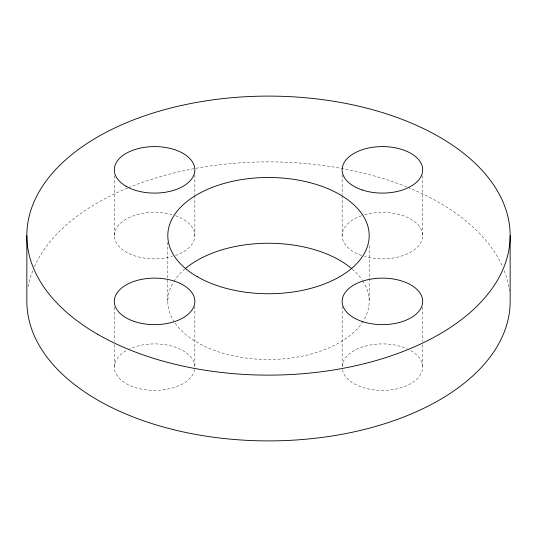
<?xml version="1.0" encoding="UTF-8"?>
<svg xmlns="http://www.w3.org/2000/svg" width="537" height="537" viewBox="0 0 537 537"><rect width="100%" height="100%" fill="white"/><g stroke="black" fill="none" stroke-linecap="round" stroke-linejoin="round"><path stroke-width="0.4" stroke-dasharray="2.69 2.01" d="M422.693 175.673L422.693 235.615A40.275 23.252 0 0 1 364.589 256.471M422.693 307.211L422.693 341.344M422.693 344.673L422.693 367.154M369.188 245.604L369.188 301.385M342.143 174.84L342.143 194.824M342.143 195.656L342.143 235.615M342.143 306.379L342.143 367.154A40.275 23.252 0 0 1 364.818 346.237A40.275 23.252 0 0 1 407.314 348.875M194.857 174.84L194.857 194.824M194.857 195.656L194.857 235.615M194.857 306.379L194.857 367.154A40.275 23.252 0 0 0 172.182 346.237A40.275 23.252 0 0 0 129.685 348.875M167.812 242.274L167.812 301.385M114.307 175.673L114.307 235.615A40.275 23.252 0 0 0 172.411 256.471M114.307 307.211L114.307 341.344M114.307 344.673L114.307 367.154M362.683 280.831A100.688 58.13 0 0 1 363.549 320.569M363.126 321.254A100.688 58.13 0 0 1 269.762 359.508A100.688 58.13 0 0 1 174.767 322.616M174.317 321.938A100.688 58.13 0 0 1 173.451 282.2M173.874 281.516A100.688 58.13 0 0 1 184.768 269.104M352.232 269.104A100.688 58.13 0 0 1 362.233 280.153M410.892 350.708A40.275 23.252 0 0 1 399.629 388.17A40.275 23.252 0 0 1 342.331 369.429M364.589 214.766A40.275 23.252 0 0 1 422.693 235.615M361.461 255.471A40.275 23.252 0 0 1 361.461 215.76M175.539 215.76A40.275 23.252 0 0 1 175.539 255.471M114.307 235.615A40.275 23.252 0 0 1 172.411 214.766M194.669 369.429A40.275 23.252 0 0 1 137.371 388.17A40.275 23.252 0 0 1 126.108 350.708M28.172 286.818A241.65 139.513 0 0 1 32.744 270.755M34.381 266.829A241.65 139.513 0 0 1 127.584 188.044M128.37 187.722A241.65 139.513 0 0 1 407.059 187.084M407.845 187.4A241.65 139.513 0 0 1 502.619 266.829M504.256 270.755A241.65 139.513 0 0 1 509.465 290.879"/><path stroke-width="0.81" d="M510.15 235.615L510.15 301.385A241.65 139.513 0 0 1 268.5 440.897A241.65 139.513 0 0 1 26.85 301.385L26.85 235.615M185.379 268.574A100.688 58.13 0 0 1 351.621 268.574M97.627 334.269A241.65 139.513 0 0 0 501.914 271.722A241.65 139.513 0 0 0 205.96 100.855A241.65 139.513 0 0 0 97.627 334.269M197.301 276.723A100.688 58.13 0 0 0 365.757 250.658A100.688 58.13 0 0 0 242.442 179.465A100.688 58.13 0 0 0 197.301 276.723M362.28 321.522A40.275 23.252 0 0 0 422.693 301.385A40.275 23.252 0 0 0 362.28 281.247A40.275 23.252 0 0 0 362.28 321.522M362.28 189.984A40.275 23.252 0 0 0 422.693 169.846A40.275 23.252 0 0 0 362.28 149.709A40.275 23.252 0 0 0 362.28 189.984M126.108 186.292A40.275 23.252 0 0 0 193.488 175.868A40.275 23.252 0 0 0 144.164 147.386A40.275 23.252 0 0 0 126.108 186.292M134.445 321.522A40.275 23.252 0 0 0 194.857 301.385A40.275 23.252 0 0 0 134.445 281.247A40.275 23.252 0 0 0 134.445 321.522"/></g></svg>
